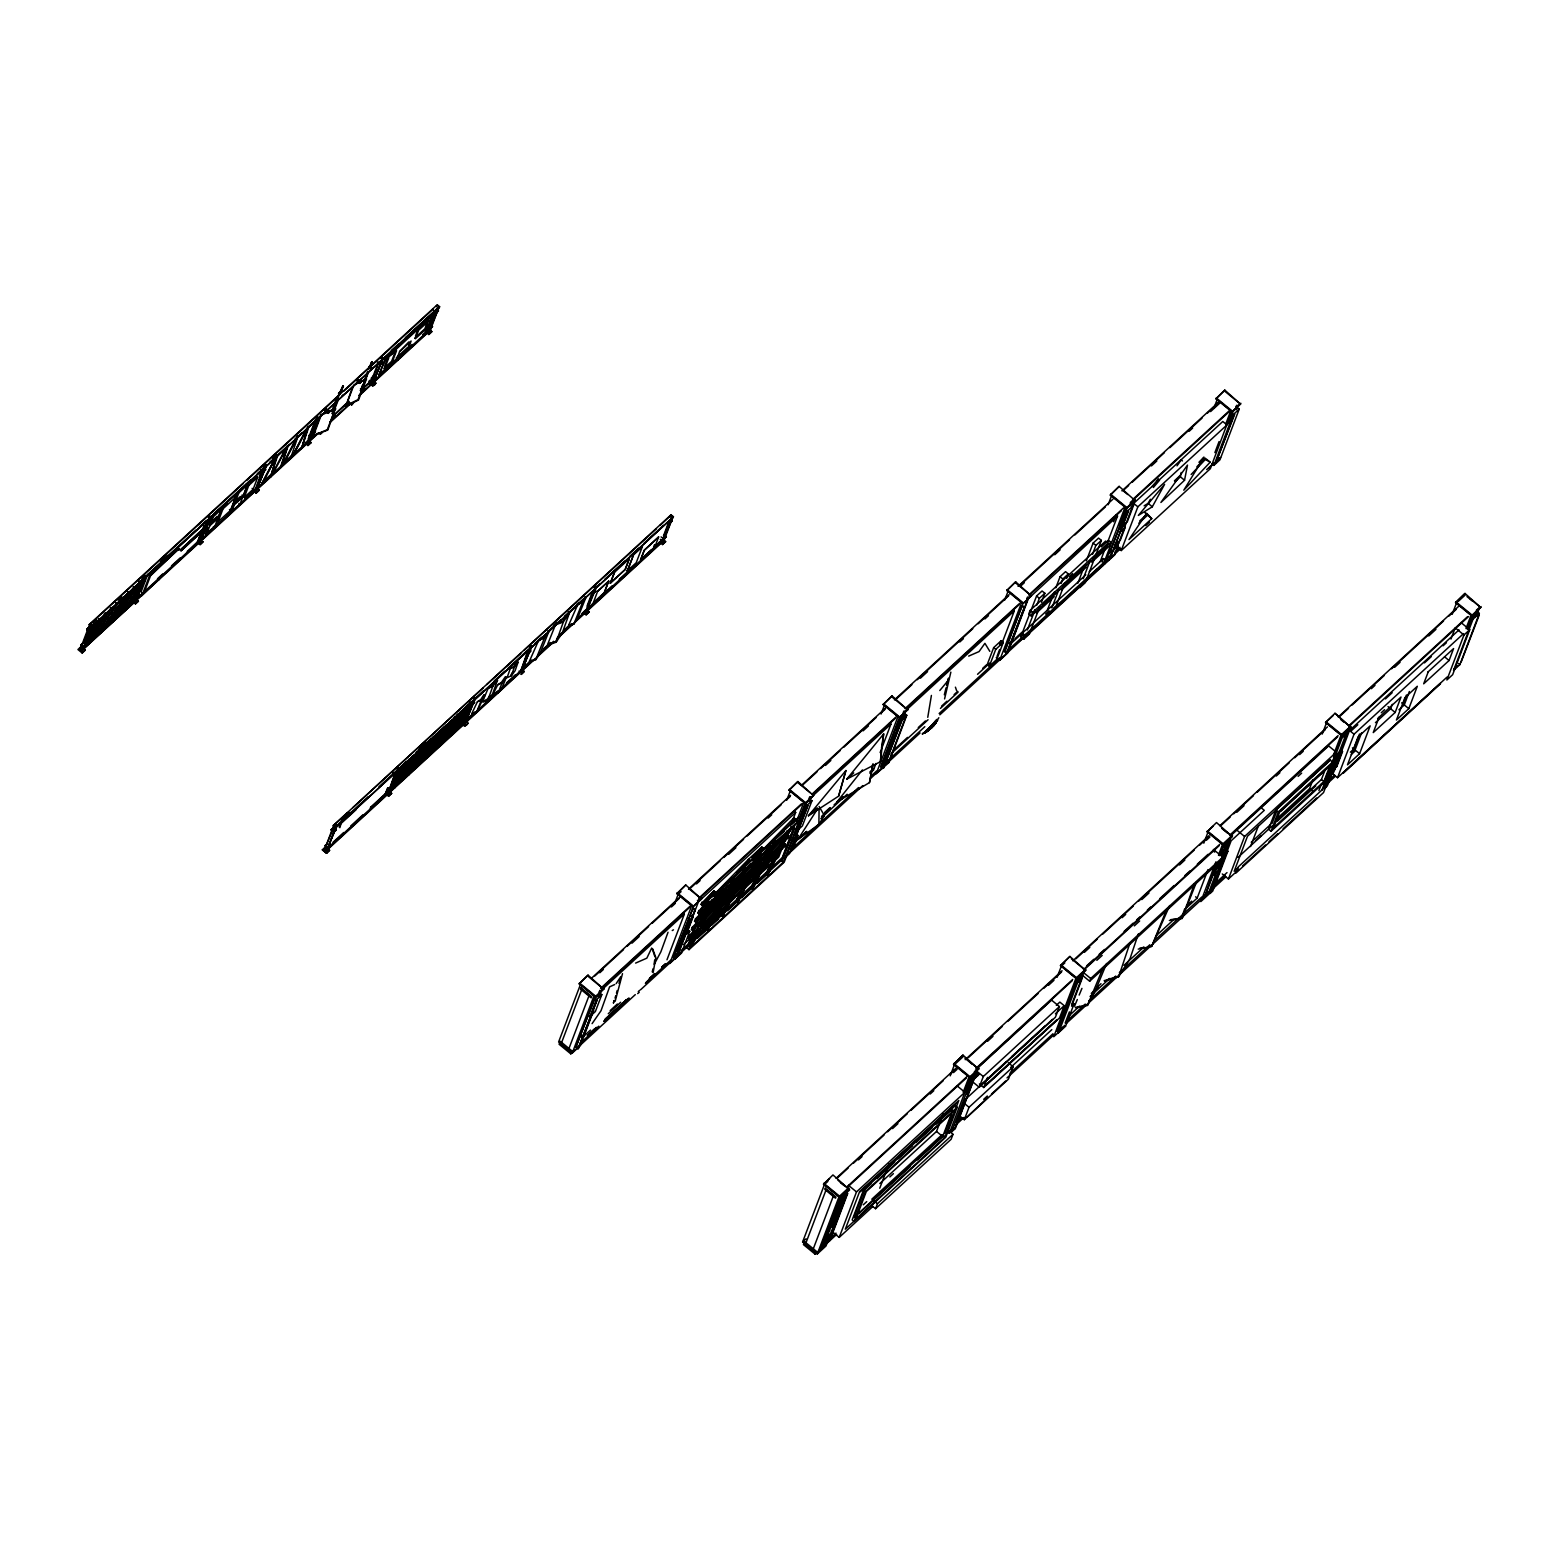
<?xml version="1.0" encoding="UTF-8"?>
<svg xmlns="http://www.w3.org/2000/svg" width="1559" height="1559" viewBox="0 0 1559 1559"><rect width="100%" height="100%" fill="white"/><g stroke="black" fill="none" stroke-linecap="round" stroke-linejoin="round"><path stroke-width="1.5" d="M817.871 808.419L797.994 839.307L818.884 824.555L819.079 808.751M880.406 761.708L883.661 733.899L846.771 779.13L880.406 761.708L881.303 750.327M873.254 764.066L869.474 782.618L837.008 801.852L862.419 769.912M654.215 963.443L654.683 960.032M881.478 748.047L883.661 733.899M950.854 672.124L944.579 698.9M931.405 695.431L927.761 717.335M869.474 782.618L872.728 764.144M622.509 973.654L615.181 1001.268M1175.291 481.575L1180.358 476.82L1181.196 472.474M1184.548 480.25L1187.49 465.089L1160.909 502.466L1184.548 480.25L1180.358 476.82M946.566 685.59L948.593 678.126L946.781 684.537L947.638 681.108L939.785 690.54M944.345 694.768L946.04 687.831M619.02 983.378L620.833 976.597L616.175 983.593M616.487 993.141L617.169 990.569M845.894 770.536L838.606 796.162L808.419 815.805L845.894 770.536L838.606 796.162M652.208 971.861L653.163 968.568M653.124 972.602L655.832 957.557L652.617 948.768M615.045 998.111L615.786 995.636M651.701 948.028L646.829 958.161L635.604 963.092M261.639 483.855L276.917 454.916L270.72 476.859L277.015 455.423M270.467 477.093L277.697 455.52M280.425 467.213L287.655 445.64L281.107 467.31M280.834 467.564L288.084 445.971M290.812 457.683L298.042 436.091M308.058 426.309L301.608 448.485L307.474 428.939M301.608 448.485L308.838 426.893M1104.746 981.235L1118.641 976.791L1129.846 943.37M1138.304 933.997L1130.08 958.512L1118.641 976.791M510.066 669.142L507.084 677.697L511.352 675.788L515.113 670.74L518.075 662.185L517.179 661.445L513.691 666.726L509.423 668.636L514.334 667.233L518.075 662.185M511.352 675.788L514.334 667.233M558.824 635.936L555.511 641.684L547.56 644.608L555.413 624.906L563.345 621.983L569.464 612.862L568.255 611.869M548.203 645.114L556.134 642.191L563.345 621.983M569.464 612.862L562.253 633.071L556.134 642.191M1182.268 915.698L1184.704 908.819M1169.347 920.492L1182.073 918.504L1194.311 884.128M1196.494 882.063L1182.073 918.504M489.565 696.113L487.402 699.134L482.549 701.589L488.045 688.571L492.878 686.135L497.496 680.289L496.6 679.549M483.173 702.096L488.025 699.66L492.878 686.135M488.025 699.66L492.644 693.813L497.496 680.289M668.032 932.263L660.841 951.886L654.137 964.514M80.815 645.251L83.095 642.756L80.815 645.251L84.439 648.115L135.886 600.858L134.425 599.65M86.758 629.602L89.038 627.088L91.825 629.388L89.545 631.882L86.758 629.602L89.038 627.088M81.029 646.595L85.141 650.22L82.14 652.987L77.95 649.538L81.029 646.595L85.141 650.22M89.272 624.477L91.396 627.283L439.657 306.811L437.202 304.804L89.272 624.477L91.396 627.283M90.831 623.522L92.663 625.003L81.906 651.058L80.094 649.577L89.545 624.711L243.204 483.563M83.972 641.587L89.974 625.783M84.654 642.464L90.578 626.874M81.906 651.058L92.663 625.003M85.881 645.036L83.601 647.55L85.648 645.66M86.33 640.515L91.026 640.203L86.486 640.086M90.422 629.7L102.563 629.602M82.14 652.987L85.219 650.025M84.439 648.115L92.897 625.841M93.287 625.802L85.199 647.102L83.738 645.894M135.029 596.162L140.174 582.598M134.834 597.545L142.122 578.408M139.277 581.916L141.83 581.546L135.263 597.428M127.741 592.517L137.738 592.362L127.741 591.738M133.256 586.652L139.784 586.963L135.458 586.496M136.412 596.668L131.813 603.898L130.82 602.982L118.445 614.324M138.459 591.27L126.123 609.179L125.207 608.068L110.455 608.419M104.843 613.505L119.439 613.369L120.355 614.48L140.778 586.652M142.571 580.455L114.509 619.8L113.671 618.67L98.919 619.02M143.584 579.597L135.497 600.878L134.035 599.689L87.207 642.698M133.314 600.683L135.126 602.164L144.558 577.317L195.986 530.06M135.419 603.898L138.42 601.15L135.419 603.898L132.632 601.599M135.126 602.164L145.864 576.109L144.052 574.628M138.848 596.785L137.036 598.032M146.877 576.635L141.031 592.03L142.785 593.453L149.469 575.875L179.09 548.632L177.356 547.209M144.363 591.991L150.521 575.778L179.09 548.632M159.174 579.695L159.836 577.96L141.596 595.869L138.965 593.726M202.826 530.839L181.078 550.814L180.201 550.113L202.728 529.105L203.586 529.807L198.383 542.532L197.506 541.811L201.949 530.118L202.826 530.839L198.383 542.532M181.078 550.814L203.586 529.807M187.236 551.418L198.09 541.285L204.054 525.383M206.1 522.772L199.961 540.564L145.728 590.393M199.961 540.564L207.405 520.979M198.051 541.207L199.864 542.688L210.601 516.633L208.789 515.152M202.553 536.783L209.159 519.361M210.601 516.633L199.864 542.688M200.098 544.617L203.157 541.655L200.098 544.617L197.291 542.318L200.156 544.403M203.605 537.29L201.54 539.18L256.066 489.039L263.841 466.882L255.579 488.63L245.055 498.295M207.893 527.215L205.34 533.938L206.392 534.795L209.783 525.851L217.851 518.426L216.818 517.569L213.583 520.531M209.939 521.817L212.141 516.029L220.209 508.624L221.261 509.481L218.338 517.179L210.251 524.603L209.218 523.746M210.251 524.603L213.193 516.886L221.261 509.481M217.851 518.426L214.46 527.371L213.408 526.513M217.87 518.757L221.963 507.981L227.263 503.109M217.052 520.92L218.085 521.778L222.995 508.838L235.409 497.457L234.357 496.6M218.085 521.778L230.498 510.378L235.409 497.457M233.265 503.908L230.537 511.118L231.57 511.976L239.93 504.298L242.678 497.087L241.626 496.23L233.265 503.908L234.318 504.765L231.57 511.976M236.987 494.106L233.733 502.661L234.785 503.518L243.146 495.84L247.218 485.141L246.166 484.284M234.785 503.518L238.839 492.839L247.218 485.141M248.758 485.492L247.725 484.635L243.185 496.58L244.237 497.438L248.758 485.492L257.703 477.288L256.65 476.43L249.498 482.998M244.237 497.438L253.182 489.214L257.703 477.288M259.301 476.099L261.873 469.317M254.136 489.662L255.949 491.143L266.706 465.089L264.874 463.608M258.638 485.239L265.264 467.836M266.706 465.089L255.949 491.143M256.183 493.073L259.262 490.13L256.183 493.073L253.396 490.793M259.69 485.765L257.644 487.636L307.825 441.47L316.087 419.722L307.162 427.926M308.175 438.897L315.6 419.313M305.915 442.093L307.727 443.594L318.465 417.539L316.652 416.039M307.727 443.594L318.465 417.539M305.233 443.029L307.941 445.523L311.02 442.561L308.234 440.262M311.683 437.572L309.403 440.086L311.683 437.572L308.896 435.292M312.755 435.779L320.784 414.636L335.341 408.536L327.799 430.07L312.755 435.779L327.312 429.68L335.341 408.536M307.941 445.523L311.02 442.561M313.242 436.169L321.271 415.045L335.828 408.945M326.221 408.75L324.486 410.329L328.17 413.349L330.177 411.011L328.17 413.349M320.16 433.48L320.706 433.266M329.085 411.186L328.189 412.297L329.085 411.186L326.649 409.179M331.755 411.44L335.77 400.858L332.242 411.829M339.531 393.998L340.252 393.336M338.186 398.402L332.359 413.759M339.784 394.174L342.999 385.736L341.07 392.478M335.458 407.269L338.673 398.812M333.392 417.344L334.113 416.682M335.38 416.058L333.353 418.397L335.38 416.058L332.067 413.33M355.471 383.67L366.501 378.934L358.492 400.059L345.825 406.236L352.568 386.807M345.825 406.236L353.854 385.112L366.501 378.934M357.907 380.747L358.804 379.636L360.558 381.663M351.788 403.508L352.334 403.294M351.574 404.989L353.581 402.67L351.574 404.989L348.437 402.417M359.798 383.358L361.805 381.039L359.798 383.358L356.66 380.786M373.01 367.885L371.276 369.464L368.665 367.32L370.672 364.981M360.558 390.471L362.974 384.138M364.572 379.909L367.788 371.451M363.773 382.832L367.768 372.27M369.386 368.041L371.783 361.707L370.652 366.618M368.275 371.86L361.045 390.88L363.442 385.19M345.338 405.827L357.985 399.669L368.275 372.679M363.266 389.614L363.988 388.951L361.883 388.464M360.441 388.951L363.072 391.095L365.079 388.776L362.467 386.613M372.036 367.768L370.808 366.17L372.289 362.097M363.072 391.095L365.079 388.776M405.379 337.679L436.929 308.701L428.667 330.45L374.141 380.591L371.354 378.311L373.634 375.797L376.206 378.72M381.39 356.563L383.202 358.044L372.465 384.099L370.652 382.618L378.369 362.273M373.634 375.797L371.354 378.311M372.815 379.168L377.96 365.605M372.465 384.099L383.202 358.044M374.141 380.591L376.44 378.096M380.104 364.923L382.384 362.429L380.104 364.923L377.317 362.643M375.154 378.194L382.598 358.609M371.568 379.636C364.143 381.487 373.809 389.789 375.758 383.085L372.971 380.786M372.698 386.028L375.758 383.085M433.188 315.249L386.067 358.551L378.954 374.881L385.365 357.966L432.486 314.665L426.757 332.145M384.683 366.209L388.074 357.264L395.869 350.112M388.776 357.829L384.527 369.015L392.303 361.863L396.571 350.678L388.074 357.264M383.826 368.45L391.621 361.298L395.012 352.334M409.569 342.688L408.575 347.735L411.108 341.031L399.572 351.632L397.038 358.336L410.641 346.156M397.798 360.363L398.363 358.882M415.474 336.062L417.87 329.728L428.082 320.336L425.568 329.358L415.357 338.751L418.572 330.294L428.783 320.92M414.675 338.167L424.866 328.793L428.082 320.336M432.486 314.665L426.075 331.58L422.586 334.795M426.464 334.035L427.03 332.535L425.042 330.917M435.604 310.475L428.667 330.45M428.55 332.574L439.307 306.519L429.855 331.385L428.55 332.574L426.737 331.073M430.245 329.066L432.525 326.552L430.245 329.066L427.458 326.766M436.423 312.774L438.469 310.904L436.423 312.774L433.636 310.494M428.783 334.503L431.862 331.541L429.056 329.241L431.785 331.736L428.783 334.503L426.075 332.009M322.343 849.811L326.533 853.241L322.343 849.811L325.422 846.849L329.612 850.298L325.344 847.063M330.352 845.251L327.936 847.882L325.129 845.582L328.247 847.511L336.023 825.374M331.093 829.934L333.509 827.283L336.062 830.206L333.879 832.214L331.093 829.934L333.509 827.283M333.295 825.607L671.013 514.801L673.449 516.808L335.731 827.615L333.295 825.607L347.579 812.492M324.428 849.908L335.321 823.717L337.134 825.198L326.24 851.389L324.428 849.908L333.879 825.042M327.332 843.575L325.129 845.582M326.24 851.389L337.134 825.198M327.936 847.882L388.347 792.303L395.791 772.718M333.879 832.214L336.296 829.583M335.731 827.615L673.449 516.808M339.18 827.127L341.402 822.353L339.862 827.693M356.407 809.413L341.674 822.957M370.652 807.25L371.159 808.361L386.457 794.291L388.737 788.308L387.412 788.308L385.346 793.765L370.652 807.25L371.159 808.361M370.185 808.147L385.775 793.726L388.035 787.724M388.737 788.308L385.346 793.765M395.304 772.329L388.347 792.303M399.883 781.994L407.776 760.422L397.681 769.561L388.249 794.427L399.123 768.236L397.311 766.755M390.159 790.296L392.322 788.932L399.845 767.71M393.082 772.952L395.889 775.252L398.305 772.621M398.519 768.801L390.257 790.549L404.444 777.512M385.775 793.726L388.542 796.279L391.621 793.317L388.834 791.037M393.121 787.47L401.423 766.248L393.492 787.139M393.531 787.821L401.423 766.248M388.542 796.279L391.621 793.317M395.129 786.36L403.002 764.787L395.129 786.36L402.222 766.892M395.012 787.12L394.622 788.113L392.673 786.516M396.278 784.567L404.599 763.345L397.077 784.567M396.707 784.918L404.229 763.676M397.876 783.105L406.178 761.883L398.675 783.105M398.286 783.456L405.808 762.234M409.354 758.96L401.462 780.533L408.984 759.311M401.462 780.533L409.393 759.662M402.631 778.74L410.933 757.499L403.43 778.74M403.06 779.071L410.991 758.2M404.21 777.278L412.531 756.057L404.599 776.928M404.638 777.629L412.161 756.388M405.808 775.817L414.109 754.595M407.386 774.355L415.707 753.133M408.984 772.913L416.487 753.777M409.764 772.913L417.286 751.672L409.354 772.562M410.991 771.802L418.864 750.23L410.991 771.802L418.085 752.315M412.57 770.341L420.462 748.768L412.57 770.341L419.663 750.853M424.048 746.196L414.148 768.879L421.242 749.392M414.148 768.879L422.47 747.657M425.626 744.734L415.746 767.418L422.84 747.93M415.746 767.418L423.249 746.196M427.224 743.273L417.325 765.956L424.418 746.488M417.325 765.956L424.847 744.734M428.803 741.831L418.903 764.514L426.796 742.941M418.903 764.514L426.425 743.273M429.972 740.018L422.45 761.24L429.972 740.018L420.501 763.053L428.394 741.48M420.501 763.053L428.004 741.831M422.08 761.591L429.602 740.369M423.619 759.447L431.551 738.557L424.048 759.798M423.678 760.129L431.551 738.557M425.217 757.986L433.149 737.115L425.256 758.668M426.835 757.226L434.727 735.653L426.835 757.226L433.558 738.089M428.433 755.764L436.325 734.192L428.433 755.764L435.156 736.627M429.602 753.971L437.904 732.73M431.18 752.51L439.482 731.268M432.778 751.048L441.08 729.826M434.357 749.587L442.659 728.365M435.935 748.125L444.257 726.903M437.533 746.683L445.835 725.442M439.112 745.221L447.414 724M440.69 743.76L449.011 722.538L441.489 743.76M441.119 744.111L449.011 722.538M442.288 742.298L450.59 721.076L443.087 742.298M442.698 742.649L450.59 721.076M443.867 740.837L452.188 719.615L444.666 740.837M444.296 741.188L452.188 719.615M445.465 739.395L453.766 718.153L446.244 739.395M445.874 739.726L453.766 718.153M447.842 735.848L454.975 717.043L473.04 700.322M447.472 738.284L455.345 716.711L447.043 737.933M448.622 736.472L456.943 715.25L449.421 736.472M449.05 736.822L456.943 715.25M450.22 735.01L458.521 713.788L451.019 735.01M450.629 735.361L458.521 713.788M451.798 733.568L460.119 712.327L452.597 733.568M452.227 733.899L460.119 712.327M453.396 732.106L461.698 710.865L454.176 732.106M453.805 732.438L461.698 710.865M454.975 730.645L463.276 709.423L455.774 730.645M455.403 730.996L463.276 709.423M456.553 729.183L464.874 707.961L457.352 729.183M456.982 729.534L464.874 707.961M466.882 706.851L458.56 728.072L466.453 706.5M458.56 728.072L466.083 706.851M468.46 705.389L460.158 726.611L468.051 705.038M460.158 726.611L467.661 705.389M469.629 703.596L461.737 725.169L470.038 703.927M461.737 725.169L469.259 703.927M471.734 702.115L463.315 723.707L471.208 702.135M463.315 723.707L470.837 702.466M407.99 774.258L464.777 722.09L472.221 702.505M483.699 690.54L474.111 699.348L464.679 724.214L475.553 698.023L473.741 696.522M474.949 698.588L466.355 720.687L468.791 718.056M462.185 723.766C463.9 729.242 471.753 722.07 465.245 720.823M527.137 652.617L521.018 670.409L501.725 688.123M521.018 670.409L528.443 650.844M519.089 671.052L520.901 672.533L531.794 646.342L529.982 644.861M523.746 666.492L530.684 646.517M531.794 646.342L520.901 672.533M525.013 666.395L522.596 669.025L531.658 660.626M524.272 671.442L521.213 674.404L524.272 671.442L521.486 669.162M587.061 606.042L592.849 590.822M594.154 589.049L585.892 610.797L577.161 618.845M583.982 611.44L585.794 612.921L595.246 588.055L599.611 584.04M587.724 608.789L589.906 606.782M594.408 602.125L587.314 608.653L595.577 586.905M586.165 614.577L583.378 612.297L586.087 614.772L589.166 611.83L586.379 609.53M585.794 612.921L596.688 586.73L594.856 585.249M586.087 614.772L589.166 611.83M597.838 591.212L608.673 581.156L597.662 591.173L593.375 602.651L604.327 592.595L608.673 581.156L604.327 592.595M610.29 583.144L614.363 572.445L629.349 558.668L625.334 569.405L610.29 583.144L625.295 569.366M610.348 583.183L614.519 572.484M629.173 559.018L625.178 569.366M642.425 546.488L636.228 562.702L627.342 570.867L633.597 554.692L642.425 546.488L633.539 554.751L627.575 570.555M658.639 536.939L654.994 546.683L640.535 559.895L644.335 550.191L658.639 536.939L644.257 550.249L640.749 559.584M655.852 545.728L654.994 547.969L653.669 546.878L654.527 544.637L655.852 545.728L661.62 540.427L660.295 539.336M671.013 514.801L673.157 517.607M661.62 540.427L660.763 542.668L659.438 541.577M663.491 535.828L669.279 520.609M587.801 609.043L662.322 540.583L669.766 520.998M662.224 542.707L673.098 516.516L663.666 541.382L662.224 542.707L660.412 541.226M663.9 539.2L666.336 536.569L663.9 539.2L661.113 536.9M659.808 542.084L662.517 544.559L665.596 541.616L662.789 539.317M662.517 544.559L665.596 541.616M579.168 983.846L588.035 975.135L603.762 989.186L595.226 997.019L579.168 983.846L588.035 975.135M561.649 1042.445L581.858 989.244L589.185 995.246L568.977 1048.447M570.808 1053.865L571.939 1050.883L560.246 1041.295L559.116 1044.277L570.808 1053.865L576.187 1048.934M572.25 1053.085L594.057 995.655L580.455 984.508L558.629 1041.938L572.25 1053.085L580.318 1045.68L593.804 1010.193M578.038 1048.798L597.019 1000.118L578.038 1048.798L575.934 1047.063L594.174 999.085L600.234 993.336L601.813 994.623L595.382 1011.518L589.906 1016.565L588.328 1015.279M575.934 1047.063L594.914 998.403M595.226 997.019L604.093 988.309M589.906 1016.565L596.337 999.65L601.813 994.623M599.884 990.316L599.124 992.303L684.362 914.042L682.959 912.892M584.177 1034.435L592.459 1012.668M599.065 995.227L600.722 990.881M598.637 997.565L601.384 990.238M596.746 1027.478L587.451 1035.605L594.642 1028.804M676.879 893.677L685.746 884.966L701.472 898.997L692.937 906.831L676.879 893.677L685.746 884.966M674.774 903.246L678.165 894.32L681.069 891.651M665.303 964.066L661.776 967.321M666.979 959.779L684.362 914.042M688.162 930.002L689.741 931.288L681.419 953.173L674.93 959.136L673.371 957.85L693.112 907.767L695.217 909.501L677.775 955.355M692.937 906.831L701.803 898.12M676.528 951.458L693.112 907.767M674.93 959.136L689.857 919.849L693.034 916.945L691.455 915.64M695.217 909.501L677.035 956.057L674.93 954.342L675.69 953.64M687.168 931.444L699.095 900.05M693.034 916.945L686.428 934.348L689.741 931.288M695.372 931.561L689.37 939.181L688.143 938.167L689.039 935.79L694.145 930.567M697.36 922.11L692.254 927.332L691.358 929.729L692.566 930.723L693.482 928.346L786.866 832.467M724.643 892.644L695.782 922.265L694.554 921.272L695.47 918.875L700.556 913.652M702.368 910.359L698.997 913.808L697.769 912.814L703.655 905.331M700.985 904.356L714.061 890.93L715.289 891.923L702.213 905.37L700.985 904.356L714.061 890.93M695.782 922.265L696.698 919.888L695.47 918.875M698.997 913.808L699.894 911.43L698.685 910.437M702.213 905.37L715.289 891.923M686.934 947.93L703.362 904.668L798.539 817.228L800.624 818.943L784.196 862.205L689.02 949.645L686.934 947.93L690.462 944.696M688.844 945.358L703.479 906.851M689.02 949.645L705.447 906.383L800.624 818.943M789.01 790.257L797.877 781.527L813.603 795.577L805.068 803.411L789.01 790.257L797.877 781.527M786.866 799.923L790.296 790.9L803.898 802.047L797.058 820.112M782.072 848.193L778.662 857.158L745.183 887.909M783.768 843.731L788.873 830.304M792.264 821.359L795.675 812.395L794.272 811.265M787.841 838.06L788.757 835.682L787.529 834.689L786.632 837.066L787.841 838.06L716.536 911.274M784.645 846.518L785.541 844.14L784.313 843.127L783.417 845.524L784.645 846.518L744.091 888.143M770.672 850.532L791.056 829.622L791.972 827.225L790.744 826.231M753.192 859.613L793.96 817.773L795.168 818.767L794.272 821.164L790.881 824.653M794.895 824.341L781.137 860.568L783.222 862.283L690.929 947.073L706.422 906.305L798.715 821.515L783.222 862.283M781.624 860.724L794.486 826.874M782.092 860.49L794.213 828.608M796.805 821.788L798.539 817.228M799.299 818.865L804.853 804.21L810.193 799.319L811.947 800.741L802.398 825.861L797.058 830.752L795.324 829.33M805.068 803.411L813.934 794.7M800.001 817.715L805.73 803.898L807.815 805.613L791.192 849.382M800.741 817.033L805.73 803.898M808.965 798.695L809.725 796.707M797.058 830.752L806.607 805.652L811.947 800.741M807.815 805.613L790.452 850.064L858.541 787.568M809.511 801.17L811.226 796.63M796.337 834.046L798.091 835.488L792.888 849.168L787.276 854.332M883.135 704.59L892.001 695.879L907.728 709.91L899.192 717.744L883.135 704.59L892.001 695.879M881.049 714.061L884.421 705.233L898.023 716.399L876.216 773.829L888.864 762.526L906.792 715.289L905.058 713.866L898.569 719.81L880.621 767.047L882.375 768.49L900.322 721.252L906.792 715.289M869.961 773.303L873.469 770.068L875.963 763.501M880.133 752.549L890.949 724.078L889.546 722.928M899.192 717.744L908.059 709.033M902.427 719.517L899.582 718.485L881.576 765.781L883.329 767.203L900.79 721.213L905.837 716.575L904.103 715.133L899.056 719.771L900.79 721.213M882.102 765.781L893.697 735.244M896.191 728.696L900.342 717.803M903.09 713.048L903.85 711.04M881.361 766.463L883.446 768.178L901.687 720.2L899.582 718.485M902.817 717.608L905.35 710.962M904.103 715.133L883.446 768.178M905.837 716.575L888.377 762.565L886.623 761.143M1006.802 590.549L1015.669 581.838L1031.395 595.889L1022.86 603.723L1006.802 590.549L1015.669 581.838M1004.698 600.137L1008.088 591.212L1021.691 602.359L999.65 660.412L996.24 657.625M993.668 647.628L987.237 664.524L989.322 666.258L996.825 659.36L1003.255 642.444L1001.151 640.73L993.668 647.628L995.753 649.343L989.322 666.258M999.553 644.958L1001.151 640.73M997 656.417L999.592 649.596M1001.326 645.036L1014.285 610.914L1012.707 609.627M1024.633 606.821L1006.471 653.377L1004.366 651.662L1021.788 605.788L1024.633 606.821L1007.211 652.695L1005.126 650.98L1022.548 605.106M1022.86 603.723L1117.53 516.068L1116.127 514.918L1113.535 521.739M1027.517 597.019L1026.757 599.007L1029.018 596.941L1007.718 653.007L999.65 660.412M1009.452 642.542L1010.836 643.692L1028.122 598.208M1030.07 610.485L1028.745 613.973L1031.201 615.961L1106.754 546.546L1108.079 543.078L1105.623 541.07L1030.07 610.485L1032.526 612.492L1031.201 615.961M1018.923 641.158L1027.829 632.973M1041.412 602.32L1044.861 593.258L1042.055 590.978L1036.579 596.006L1020.833 636.774L1023.893 639.073L1029.369 634.045L1039.697 606.86M1089.351 571.568L1103.48 558.57L1105.935 560.577L1024.614 635.293L1023.289 638.781L1114.763 554.848L1118.056 546.157L1116.147 544.578M1023.893 639.073L1025.608 634.552M1027.323 630.011L1035.079 609.627M1036.793 605.087L1039.366 598.305L1044.861 593.258M823.503 1184.177L832.954 1174.94L848.681 1188.971L839.56 1197.351L823.503 1184.177L829.583 1178.604M817.286 1254.001L839.093 1196.571L847.745 1188.621L825.939 1246.05L817.286 1254.001L802.612 1241.977L824.438 1184.548L827.887 1181.371M805.984 1242.776L826.192 1189.575L833.519 1195.578L813.311 1248.778M1047.414 610.017L1054.157 592.245M1055.833 587.801L1060.062 576.713L1065.538 571.666L1068.324 573.965L1066.648 578.408M1051.877 607.874L1058.639 590.101M1061.172 583.436L1062.848 578.993L1068.324 573.965M1056.515 605.048L1064.953 582.852M815.143 1254.196L816.273 1251.214L804.58 1241.627L803.45 1244.608L815.143 1254.196L836.657 1234.436M839.56 1197.351L849.012 1188.114M820.56 1248.116L839.171 1199.144L844.705 1194.058L845.524 1194.72L839.97 1199.806L821.379 1248.778L820.56 1248.116L824.73 1244.296M847.628 1193.687L840.418 1200.313L822.567 1247.317L821.671 1246.557L839.522 1199.573L846.732 1192.947L847.628 1193.687L829.778 1240.691L828.881 1239.931L846.732 1192.947M822.587 1245.329L839.989 1199.534L840.886 1200.274L823.503 1246.07L822.587 1245.329L828.414 1239.97L829.33 1240.73L823.503 1246.07M826.952 1240.808L829.485 1234.124M832.019 1227.44L842.172 1200.742M1110.281 495.08L1119.148 486.369L1134.874 500.4L1126.339 508.234L1110.281 495.08L1119.148 486.369M1077.893 583.163L1083.797 567.593M1086.331 560.909L1093.093 543.117L1098.569 538.089L1101.375 540.369L1085.317 582.637L1079.841 587.665M1108.137 504.746L1111.567 495.723L1125.169 506.889L1102.895 565.566M829.33 1240.73L846.712 1194.935L845.816 1194.175M1083.213 578.779L1089.975 560.987M1092.508 554.302L1095.88 545.397L1101.375 540.369M831.181 1230.831L839.21 1237.398L856.495 1191.914L964.924 1092.274L956.895 1085.707M860.256 1191.836L957.304 1102.447M1100.245 561.552L1105.428 547.911M1108.02 541.09L1117.53 516.068M863.511 1190.043L852.169 1219.879L854.098 1221.457L945.806 1137.193L957.129 1107.358L955.219 1105.779L863.511 1190.043L865.42 1191.622L854.098 1221.457M1102.174 562.058L1103.48 558.57M1101.336 546.878L1108.468 540.31L1110.924 542.318L1109.599 545.806L1091.748 562.195M1104.61 564.066L1105.935 560.577M1106.773 558.843L1110.086 550.152L1111.996 551.711L1108.702 560.422L1106.773 558.843L1109.813 556.056M1119.343 525.773L1125.579 509.364L1131.639 503.81L1133.549 505.389L1127.313 521.797L1121.252 527.351L1119.343 525.773L1122.363 523.006M1109.131 553.62L1126.514 509.169L1109.891 552.938M1126.339 508.234L1135.205 499.523M1121.252 527.351L1127.488 510.943L1133.549 505.389M1115.27 546.8L1116.985 542.279M1130.762 505.993L1132.497 501.452L1130.236 503.538M1121.233 550.561L1137.856 506.811L1226.972 424.925L1222.782 421.495L1133.666 503.382L1117.043 547.131L1121.233 550.561L1210.349 468.694L1231.22 413.116L1237.281 407.542L1239.21 409.121L1219.937 459.827L1213.876 465.4L1211.967 463.822M1119.771 529.105L1123.221 525.929L1125.15 527.507L1120.239 540.427L1115.036 545.202L1113.126 543.623M879.744 1188.231L888.981 1163.91M871.832 1205.653L875.554 1208.712L877.444 1203.743L952.997 1134.309L949.275 1131.269M953.523 1064.329L962.955 1055.092L978.682 1069.123L969.581 1077.503L953.523 1064.329L962.955 1055.092M950.211 1075.846L954.439 1064.7L963.092 1056.749M879.822 1183.534L936.511 1131.464L943.234 1113.789M1215.942 398.812L1224.809 390.101L1240.535 404.132L1232 411.985L1215.942 398.812L1224.809 390.101M1213.857 408.302L1217.209 399.455L1230.831 410.621L1225.803 423.873M871.5 1183.417L864.368 1189.965L853.903 1217.56L943 1135.693L952.685 1110.222M944.696 1133.49L951.984 1114.315M955.414 1109.657L866.297 1191.544L855.813 1219.138L944.929 1137.271L958.804 1100.498L859.594 1191.641L845.329 1229.194L873.683 1203.139M963.17 1092.333L969.113 1076.704L954.439 1064.7M969.581 1077.503L979.013 1068.246M964.047 1092.82L969.191 1079.296L974.726 1074.209L975.525 1074.853L969.99 1079.939L965.703 1091.222M968.743 1081.303L969.756 1083.447L978.779 1074.502L977.396 1073.352L968.743 1081.303L969.756 1083.447M949.373 1133.237L969.834 1079.14L973.673 1075.632L974.999 1076.704L955.316 1128.541L951.477 1132.068L950.152 1130.977L953.991 1127.469L955.316 1128.541M951.477 1132.068L971.179 1080.231L974.999 1076.704M956.739 1121.545L965.294 1098.998M967.009 1094.496L974.726 1074.209M952.997 1134.309L951.107 1139.298L875.554 1208.712M955.706 1126.806L977.766 1068.772L974.297 1071.949M977.396 1073.352L978.409 1075.496M1214.89 452.597L1219.08 441.548M1232 411.985L1240.867 403.274M1227.751 424.067L1232.643 412.472L1228.511 423.366M959.467 1115.737L964.319 1119.713L969.035 1107.28L1013.155 1066.746L1008.322 1062.77M1213.876 465.4L1233.15 414.675L1239.21 409.121M1236.638 405.282L1235.897 407.269L1238.158 405.184L1236.462 409.627M967.028 1117.043L987.938 1097.283M1216.078 461.347L1220.58 457.508L1216.254 461.483M971.393 1080.777L979.247 1087.227L983.3 1076.528L1059.438 1006.588L1051.584 1000.137L977.22 1068.461M981.624 1084.304L1006.471 1061.484M979.383 1083.973L983.748 1087.539L987.607 1077.386M1013.155 1066.746L1008.439 1079.179L964.319 1119.713M1060.451 965.664L1069.903 956.427L1085.629 970.458L1076.509 978.838L1060.451 965.664L1069.903 956.427M1057.099 977.318L1061.387 966.034L1064.855 962.858M1052.5 1019.313L966.112 1098.744M1059.438 1006.588L1055.385 1017.267L979.247 1087.227M1056.788 1019.703L986.067 1084.811L1057.099 1019.956M1056.32 1005.341L1059.847 1002.086L1064.212 1005.672L1059.594 1017.852L983.748 1087.539M1071.676 1004.581L1084.694 970.107L1076.041 978.058L1053.748 1036.735L1062.4 1028.784M1076.509 978.838L1085.96 969.601M1076.1 983.476L1057.859 1031.512L1057.041 1030.85L1076.119 980.63L1081.654 975.544L1082.472 976.207L1076.938 981.293M1058.6 1032.682L1077.873 981.956L1082.375 977.824L1081.147 976.83L1076.645 980.962L1057.392 1031.668L1058.6 1032.682L1065.518 1026.309L1074.034 1003.938L1072.806 1002.944M1079.237 982.209L1081.732 975.642M1065.148 1023.074L1069.396 1011.888M1082.375 977.824L1071.598 1006.159L1074.034 1003.938M1081.81 974.784L1089.663 981.235L1090.715 978.506L1222.802 857.138L1213.37 849.421M1207.056 831.785L1216.507 822.548L1232.234 836.579L1223.113 844.959L1207.056 831.785L1213.136 826.212M1203.801 843.185L1207.991 832.136L1222.646 844.16L1218.456 855.209M1186.457 907.923L1197.176 898.081L1207.991 869.61M1215.942 861.835L1200.839 901.589L1209.492 893.638M1216.761 865.206L1204.932 896.386L1215.962 864.543M1219.352 855.638L1222.724 846.732L1228.278 841.646L1229.077 842.308L1223.542 847.394L1222.724 846.732M1223.113 844.959L1232.565 835.702M1216.955 863.277L1212.941 873.897L1214.325 875.047L1217.131 872.475L1227.615 844.881L1226.212 843.731M1220.19 854.78L1223.406 846.303L1224.809 847.433L1221.593 855.93M1220.989 854.079L1222.685 849.616M1214.325 875.047L1219.157 862.302M1216.351 872.377L1208.79 892.274L1210.174 893.404L1212.746 891.046L1227.868 851.272L1226.465 850.123M1218.027 867.954L1223.893 852.481L1225.296 853.63L1210.174 893.404M1224.887 850.551L1228.278 841.646M1211.304 889.059L1216.39 875.71M1225.686 851.214L1231.298 836.209L1222.646 844.16M1215.65 881.556L1231.123 840.808L1264.291 810.349L1261.153 807.757M1222.295 873.956L1228.434 878.984L1244.589 836.481L1336.297 752.217L1328.619 745.923L1231.474 835.02M1250.532 846.556L1258.269 826.192M1271.014 831.259L1278.38 811.869L1332.594 762.059L1330.139 760.051L1275.925 809.862L1268.558 829.252L1271.014 831.259L1325.228 781.449M1272.105 823.386L1276.431 812.025M1280.485 811.518L1328.794 766.833M1325.54 722.519L1334.991 713.281L1350.718 727.312L1341.597 735.692L1325.54 722.519L1333.14 715.542M1322.227 734.055L1326.475 722.889L1341.13 734.913L1333.491 755.004M1334.991 713.281L1350.718 727.312M1275.983 819.527L1309.56 788.679L1312.873 779.909M1274.833 822.372L1321.428 779.558L1324.877 770.458M1318.895 790.588L1321.389 784.021M1323.864 781.566L1329.905 765.644L1279.725 811.752L1273.684 827.654L1323.864 781.566L1321.428 779.558M1341.597 735.692L1351.029 726.455M1324.078 782.579L1327.508 773.556M1333.51 757.771L1341.208 737.485L1346.742 732.399L1347.541 733.061L1342.007 738.148L1335.167 756.173M1334.485 756.563L1328.814 771.471L1330.197 772.621L1335.868 757.693L1342.513 751.613L1341.11 750.464L1334.485 756.563L1335.868 757.693M1321.837 790.257L1336.297 752.217M1324.02 785.483L1329.164 771.958M1326.845 786.554L1325.462 785.405L1330.178 772.972L1331.581 774.121L1325.462 787.821L1324.078 786.671L1328.794 774.238L1336.842 766.521L1342.513 751.613M1336.355 757.655L1331.172 771.335L1336.355 766.56L1341.558 752.9L1336.355 757.655L1334.952 756.524M1325.91 786.36L1323.533 792.576L1235.878 873.137L1238.236 866.921L1325.91 786.36L1322.188 783.32M1325.462 787.821L1346.742 732.399M1329.769 770.185L1334.952 765.411L1340.155 751.75L1336.687 754.926M1332.127 768.431L1335.439 765.372L1341.11 750.464M1459.029 629.875L1349.509 730.489L1332.984 774.005L1337.525 777.707L1447.025 677.093M1337.525 777.707L1354.05 734.211L1463.55 633.597M1343.137 772.796L1440.165 683.446M1350.367 752.179L1353.836 749.002L1359.526 733.997M1351.595 753.172L1355.044 749.996L1361.553 732.866M1359.584 753.718L1370.166 725.87L1358.045 736.998L1347.483 764.845L1359.584 753.718L1355.044 749.996M1379.091 717.179L1373.245 732.594L1395.169 712.444L1401.015 697.029L1377.61 718.582M1375.447 722.674L1390.628 708.741L1392.304 704.337M1406.452 694.983L1403.042 703.927L1401.658 702.797M1398.949 709.813L1404.269 704.941L1409.375 691.514M1408.81 708.663L1417.306 686.272L1404.912 697.672L1396.416 720.044L1408.81 708.663L1404.269 704.941M1428.219 671.89L1423.679 683.816L1449.071 660.509L1453.592 648.563L1427.615 672.319M1455.541 602.67L1464.992 593.433L1480.719 607.464L1471.599 615.844L1455.541 602.67L1464.992 593.433M1452.189 614.324L1456.476 603.041L1471.131 615.045L1465.986 628.589M1450.961 639.093L1455.229 627.848L1463.959 635L1446.869 679.997L1452.637 674.696L1469.728 629.7L1460.997 622.548M1471.599 615.844L1481.05 606.587M1467.077 628.55L1471.228 617.637L1476.763 612.551L1477.562 613.194L1472.027 618.28L1467.876 629.212M1467.37 629.232L1471.599 618.085L1477.951 612.258L1479.335 613.408L1459.887 664.621L1453.534 670.448L1473.002 619.235L1479.335 613.408M1475.106 616.916L1476.763 612.551M1476.354 616.136L1479.783 607.114L1476.334 610.29M1461.212 661.893L1479.316 614.85M471.812 713.554L477.405 701.745L481.439 700.03L484.849 695.314L483.953 694.573L480.815 699.523L477.405 701.745M472.435 714.08L476.469 712.366L481.439 700.03M476.469 712.366L484.849 695.314M535.127 659.184L529.397 661.289L538.673 640.262L544.422 638.157L548.846 631.551L547.794 630.693M530.021 661.815L535.77 659.691L544.422 638.157M548.846 631.551L540.193 653.104L535.77 659.691M571.666 624.146L568.626 625.256L577.902 604.229L582.481 602.573L585.989 597.311L585.015 596.532M569.249 625.783L573.829 624.126L582.481 602.573M585.989 597.311L577.317 618.865L573.829 624.126M1138.206 949.119L1151.633 946.488L1166.853 909.033M1169.679 905.565L1151.633 946.488M497.457 692.313L492.956 694.457L497.711 684.869L502.193 682.745L506.305 677.386L505.408 676.645L501.569 682.218L497.711 684.869M493.599 694.963L498.081 692.839L502.193 682.745M498.081 692.839L502.173 687.461L506.305 677.386M368.587 369.502L371.783 361.707M360.558 390.627L362.955 384.781M1074.521 1006.237L1077.308 999.533M1079.159 995.071L1081.946 988.387M1075.905 1007.952L1087.48 1005.419L1102.31 969.717M1106.598 963.52L1095.47 990.296L1087.48 1005.419M336.802 398.695L342.999 385.736M336.257 401.267L343.487 386.125M692.566 944.169L715.951 896.483L714.373 895.178L716.887 895.704L692.566 944.169L690.988 942.883L712.249 899.524M700.439 924.779L712.132 900.927M707.572 930.392L731.873 881.926L707.572 930.392L705.993 929.106L727.235 885.746M705.993 929.106L726.065 889.312M722.558 916.614L746.878 868.149L722.558 916.614L720.999 915.328L745.299 866.862M720.999 915.328L741.051 875.534M758.609 857.762L762 854.293L737.563 902.836L735.984 901.55L756.173 860.354M754.985 863.92L735.984 901.55M737.563 902.836L760.928 855.131M776.869 840.593L752.549 889.059L750.99 887.773L775.291 839.307L773.167 843.653M750.99 887.773L771.042 847.979M752.549 889.059L774.862 843.536M767.554 875.281L791.855 826.816L767.554 875.281L765.976 873.995L787.237 830.635M765.976 873.995L786.048 834.201M938.849 717.725L931.912 727.702L926.221 731.97L934.659 724.526L926.436 731.853L933.646 725.792L936.179 722.46L926.436 731.853M261.873 483.68L275.846 456.982M262.048 484.206L277.112 455.442M272.007 474.326L286.232 447.433M272.435 474.657L287.713 445.738M282.393 464.777L297.672 435.838L283.056 464.933M282.822 465.128L298.1 436.189M292.78 455.247L306.753 428.55M293.014 455.053L305.915 430.42M293.189 455.579L308.253 426.835M1156.076 483.271L1158.318 479.178L1159.545 480.191L1153.368 487.499M1144.131 505.818L1148.126 503.362L1150.367 499.27M1152.315 506.792L1164.592 484.342L1138.343 515.425L1152.315 506.792L1148.126 503.362M545.786 634.162L543.779 637.631L538.673 640.262M566.034 615.708L562.721 621.456L556.758 623.658M818.884 824.555L824.341 815.435L819.099 806.49M934.543 722.869L935.79 720.784M922.655 733.782L930.197 728.443L933.763 723.454L930.197 728.443L924.058 733.237L930.879 727.702M936.686 719.459L926.124 731.873L931.366 727.995L935.361 722.791L931.366 727.995L924.331 733.061L933.919 724.682L926.221 731.97M510.728 675.261L513.047 671.754M1177.026 465.829L1181.215 459.924L1182.443 460.938M495.509 681.069L488.045 688.571M99.406 618.981L90.441 631.98M105.096 613.7L88.376 637.378M110.942 608.38L86.33 642.776M117.139 603.43L85.57 645.718M122.148 598.013L91.435 640.983M128.676 592.829L97.204 635.682L128.247 592.478M134.113 587.762L102.972 630.382L102.134 629.271M139.784 581.897L108.818 625.081L107.902 623.97L95.235 623.6M140.524 585.853L120.589 614.265M131.404 603.119C86.037 602.203 159.681 604.327 118.309 602.398M96.21 634.786L90.383 635.176M96.619 635.137L90.597 634.727M931.756 726.708L933.198 724.838M930.197 728.443L932.399 725.637L925.812 732.106M933.841 723.473L927.586 729.612M1152.14 486.505L1158.318 479.178M592.089 1023.639L601.014 1010.739L609.588 986.866L614.694 984.547M933.763 723.766L925.52 731.113M1198.949 462.302L1203.899 457.06M1196.864 466.804L1205.126 458.054M1191.134 474.501L1205.984 458.775L1210.174 462.205L1183.788 490.189L1203.431 458.21L1210.174 462.205M929.222 729.612L931.327 727.41M711.937 896.815L748.378 859.399L761.864 847.005L763.092 848.018L732.73 879.179M697.769 912.814L704.512 905.896M721.388 888.572L726.455 883.368M736.569 872.982L748.378 860.86M751.75 857.411L761.864 847.005M704.863 906.325L709.832 901.219M714.821 896.133L763.092 848.018M705.74 906.89L716.887 895.704M703.966 910.164L724.331 889.254M731.132 882.277L734.523 878.789M694.554 921.272L704.746 910.807M708.156 907.319L711.547 903.83M745.494 868.967L750.6 863.744M753.991 860.256L760.792 853.28M765.878 848.057L784.567 828.881M701.784 914.646L725.559 890.247M728.949 886.759L740.837 874.56M744.228 871.072L756.115 858.873M769.698 844.92L795.168 818.767M728.053 889.156L755.219 861.25M765.411 850.805L770.497 845.563M700.751 918.621L722.83 895.957M726.221 892.469L770.36 847.141M704.941 915.776L725.305 894.866M728.716 891.378L740.603 879.159M777.941 840.808L783.047 835.585M699.367 923.746L702.758 920.258M706.149 916.77L719.751 902.836M723.142 899.348L752.003 869.708M755.394 866.219L767.281 854.02M704.337 920.102L750.171 873.04M753.562 869.552L787.529 834.689M688.143 938.167L694.924 931.21M713.613 912.034L718.699 906.792M723.805 901.57L750.97 873.683M756.057 868.441L761.162 863.218M700.459 926.338L788.757 835.682M701.258 926.981L713.126 914.763M698.9 930.82L745.806 882.686M749.138 879.237L779.305 848.291M714.158 916.634L704.025 927.04L705.233 928.034L740.72 891.612M717.53 913.165L720.901 909.696M742.863 887.149L746.254 883.68M752.997 876.743L763.15 866.336M768.217 861.133L778.35 850.727M698.451 933.549L785.541 844.14M1174.434 480.854L1179.5 476.099M638.294 991.602L639.716 990.257M368.665 367.32L370.399 365.741M246.79 480.269L338.264 396.22M343.643 391.29L433.324 308.896M437.475 305.018L436.189 306.227L438.001 307.708M93.209 623.015L96.755 619.761M118.036 600.196L121.583 596.941M160.499 561.805L167.515 555.374M272.747 458.697L276.313 455.423M99.074 618.806L113.671 618.67M199.494 526.845L206.49 520.414M213.505 513.983L250.297 480.153M257.313 473.722L264.328 467.271M269.649 462.38L289.311 444.334M294.651 439.404L301.803 432.837M341.869 396.025L343.584 394.427M391.348 350.561L398.363 344.13M91.708 626.484L439.657 306.811M105.505 614.051L104.258 613.369M111.04 608.965L85.745 642.873M360.714 381.214L359.837 382.325L358.083 380.299M142.999 582.384L145.045 580.494L142.746 583.008M207.737 522.889L209.783 521.018L207.503 523.512M263.822 471.364L265.868 469.473L263.588 471.987L260.801 469.688M89.545 631.882L91.591 630.011L88.805 627.712M180.201 550.113L201.949 530.118M210.816 522.265L217.286 516.321L218.338 517.179M235.409 501.121L240.437 496.522M408.77 341.967L399.572 351.632M136.296 593.862L134.016 596.376L136.062 594.486M234.318 504.765L242.678 497.087M85.979 642.698L132.612 599.845M310.183 436.715L315.561 431.765M333.49 415.298L347.832 402.105M360.382 390.568L371.159 380.688M396.337 357.771L407.873 347.17M91.007 638.664L94.612 635.37M99.99 630.421L103.576 627.127M107.162 623.834L110.747 620.54M114.333 617.247L128.676 604.054M333.139 416.214L349.274 401.384M363.637 388.191L372.601 379.967M378.954 374.881L398.149 357.245M403.372 352.431L412.102 344.403M80.094 649.577L81.399 648.369M86.525 643.653L97.165 633.87M100.711 630.615L106.031 625.724M109.578 622.47L114.898 617.578M139.998 594.817L136.978 598.442M157.498 578.74L162.74 573.926M171.49 565.878L180.24 557.849M208.243 532.106L218.767 522.44M227.536 514.392L231.044 511.177M266.258 478.808L275.183 470.604M284.128 462.399L296.619 450.921M370.652 382.618L371.958 381.429M380.844 373.536L391.367 363.871M142.239 593.609L136.802 598.656L144.753 576.284M317.549 433.402L82.588 649.265L80.6 647.628L80.25 648.563L82.237 650.181L318.991 432.681M330.099 421.865L349.82 403.742M358.804 395.499L430.537 329.592M329.748 422.781L351.262 403.021M360.246 394.778L430.187 330.508M352.938 807.562L483.251 687.831M486.817 684.537L520.745 653.377M524.311 650.103L656.417 528.715M660.003 525.441L671.286 515.035M341.324 820.502L350.171 812.375M419.332 748.827L426.425 742.318M553.426 625.607L556.933 622.411M338.284 824.146L368.333 796.532M378.934 786.788L396.61 770.555M416.272 752.49L446.42 724.779M494.222 680.874L504.746 671.208M508.253 667.993L529.281 648.661M534.679 643.692L541.675 637.261M548.671 630.849L560.928 619.586M564.416 616.37L585.424 597.078M604.931 579.149L624.457 561.221M629.778 556.329L638.644 548.183M643.964 543.292L663.491 525.344M528.774 652.734L530.976 650.727L528.54 653.357M395.889 775.252L398.071 773.225M626.64 570.769L630.206 567.476M399.591 779.519L407.756 771.997L409.335 774.609L407.386 772.991M333.061 842.25L343.682 832.506M350.736 825.997L363.111 814.636M389.769 790.16L395.09 785.268M407.503 773.849L421.709 760.811M428.803 754.283L439.443 744.5M448.31 736.355L458.97 726.572M466.199 719.927L474.949 711.878M485.473 702.213L497.73 690.949M506.5 682.9L515.269 674.852M524.175 666.667L531.171 660.236M543.428 648.973L550.424 642.542M564.416 629.68L569.659 624.867M581.916 613.622L585.404 610.407M601.501 595.616L612.161 585.833M619.254 579.305L631.668 567.905M640.535 559.739L651.194 549.957M658.288 543.448L662.322 540.583M466.687 720.336L498.237 691.358M540.408 652.597L550.912 642.951M559.662 634.903L571.9 623.658M532.223 660.977L326.922 849.597L324.935 847.96M537.582 656.047L553.659 641.295M557.226 638.001L571.51 624.886M575.076 621.612L664.348 539.589M551.516 643.848L326.572 850.512L324.584 848.895M556.875 638.917L663.998 540.505M326.611 853.046L329.612 850.298L326.533 853.241M464.972 726.065L467.973 723.318L465.167 721.018M591.738 978.019L679.51 897.36M688.474 889.137L790.569 795.343M801.326 785.463L885.512 708.117M894.457 699.874L1009.102 594.564M1018.046 586.32L1112.99 499.114M1121.954 490.871L1218.67 402.008M594.856 975.953L623.522 949.626M627.088 946.332L648.583 926.592M652.169 923.298L679.042 898.608M689.799 888.747L720.239 860.763M723.824 857.469L743.526 839.366M747.112 836.072L781.137 804.814M786.516 799.864L790.101 796.571M802.632 785.054L816.974 771.9M820.541 768.606L840.262 750.503M843.828 747.209L876.08 717.588M881.459 712.638L885.025 709.364M895.782 699.484L911.898 684.674M917.277 679.724L972.797 628.706M978.175 623.775L1008.634 595.791M1019.372 585.931L1069.532 539.843M1074.911 534.912L1105.35 506.928M1123.259 490.481L1128.638 485.531M1132.224 482.238L1164.456 452.617M1169.835 447.686L1202.086 418.065M1207.446 413.116L1218.203 403.255M599.767 972.777L603.352 969.484M632.019 943.156L639.171 936.569M671.422 906.948L675.008 903.655M696.503 883.914L700.069 880.621M728.735 854.293L735.906 847.706M768.139 818.085L771.724 814.792M825.471 765.43L830.83 760.48M863.082 730.859L868.46 725.929M920.395 678.204L927.566 671.617M959.798 641.996L963.384 638.703M984.879 618.962L988.464 615.669M1020.697 586.048L1024.282 582.754M1054.741 554.77L1060.12 549.84M1151.458 465.907L1156.836 460.957M1189.088 431.336L1192.654 428.043M1210.583 411.595L1219.528 403.372M600.605 988.387L690.169 906.091M699.114 897.867L801.209 804.054M811.966 794.194L896.152 716.848M905.116 708.604L1019.742 603.294M1028.706 595.051L1123.63 507.825M1132.594 499.601L1229.31 410.738M601.91 987.977L689.682 907.338M698.646 899.114L802.534 803.664M813.291 793.784L895.684 718.075M906.422 708.215L1019.274 604.522M1030.012 594.661L1121.369 510.728M1130.333 502.485L1228.843 411.985M810.193 798.266L890.949 724.078M904.688 711.606L1014.285 610.914M795.675 812.395L698.763 901.433L697.38 900.284M704.337 904.59L707.883 901.336M713.204 896.444L745.144 867.096M752.256 860.568L784.196 831.22M791.29 824.692L796.61 819.8M1069.162 576.83L1072.689 573.615M1032.526 612.492L1108.079 543.078M1125.15 527.507L1119.947 532.282L1118.037 530.703M1043.068 604.658L1055.579 593.161M1062.712 586.613L1085.921 565.293M1093.073 558.726L1110.924 542.318M995.753 649.343L1003.255 642.444M1036.404 613.057L1054.254 596.649M1061.387 590.082L1086.389 567.125M1139.687 520.92L1146.703 514.489L1145.475 513.476M798.091 835.488L792.459 840.652L790.725 839.229M1138.811 523.239L1147.58 515.191L1151.77 518.64L1128.969 539.57L1146.664 513.281L1151.77 518.64M824.672 812.473L829.953 807.64M581.507 1036.93L585.093 1033.636M610.173 1010.602L617.345 1004.015M749.898 882.238L753.465 878.945M762.429 870.721L769.6 864.134M773.167 860.841L778.545 855.91M821.535 816.409L830.499 808.186M834.084 804.892L843.029 796.649M869.903 771.978L873.488 768.684M894.983 748.924L907.513 737.407M918.27 727.546L925.422 720.96M941.558 706.149L946.917 701.199M954.089 694.632L957.674 691.339M982.755 668.285L986.34 664.991M1014.987 638.664L1022.158 632.077M1115.289 546.507L1118.875 543.214M683.524 944.559L690.579 938.089M701.141 928.365L713.476 917.043M718.757 912.19L722.285 908.955M731.093 900.849L738.148 894.379M890.949 753.854L928.053 719.751M940.428 708.39L958.103 692.138M977.551 674.287L989.926 662.906M1010.836 643.692L1085.805 574.823M590.471 1030.09L583.358 1036.618L581.955 1035.468M608.263 1013.74L620.716 1002.281M794.486 842.639L806.763 831.356L797.994 839.307M822.567 816.838L847.141 794.252M1111.996 551.711L1118.056 546.157M1045.582 614.032L1049.129 610.777M605.262 1019.06L626.484 999.553M649.499 978.409L654.799 973.537M661.873 967.028L665.42 963.774M1021.087 636.793L1023.834 634.26M587.451 1035.605L596.298 1027.478M605.145 1019.352L626.367 999.845M649.382 978.701L654.683 973.829M603.723 1021.262L628.608 998.208M646.186 982.248L655.15 973.81M662.127 967.613L665.771 964.066M696.815 935.79L705.233 928.034M580.903 1042.659L598.812 1026.192M604.19 1021.262L629.271 998.228M645.387 983.417L670.467 960.363M673.371 957.85L676.606 954.868M681.205 950.503L690.169 942.26M695.528 937.329L781.507 858.346M871.072 776.051L876.45 771.12M887.207 761.24L924.818 726.689M939.142 713.515L1000.04 657.567M1007.211 650.98L1021.535 637.806M1053.787 608.185L1057.372 604.892M1114.685 552.237L1120.064 547.287M1049.207 613.33L1063.472 600.234M1074.151 590.413L1077.717 587.139M1086.623 578.954L1097.322 569.132M1018.787 641.529L1036.599 625.159M1050.844 612.063L1059.769 603.879M1063.316 600.605L1072.241 592.42M1088.26 577.687L1097.166 569.503M579.773 1045.641L635.293 994.623M640.671 989.692L782.17 859.672M785.755 856.378L862.77 785.619M869.941 779.032L920.102 732.944M939.804 714.86L1120.707 548.632M1145.787 525.597L1149.373 522.304M1206.685 469.629L1213.857 463.062M677.795 956.115L669.727 963.54L691.767 905.487L678.165 894.32M697.497 938.206L706.324 930.119M711.606 925.267L718.66 918.777M727.468 910.69L736.277 902.583M741.558 897.731L752.14 888.026M757.421 883.154L766.229 875.067M784.859 857.762L789.692 853.319M1209.005 468.051L1213.857 463.608M1458.211 601.443L1465.129 595.09M836.092 1178.331L956.252 1067.934M965.216 1059.691L1062.049 970.731M1072.806 960.831L1209.102 835.605M1219.859 825.724L1327.469 726.864M1338.226 716.984L1458.386 606.587M837.417 1177.922L848.174 1168.042M853.553 1163.092L884.031 1135.088M887.617 1131.795L907.357 1113.672M910.943 1110.378L943.214 1080.718M950.386 1074.132L955.764 1069.182M968.334 1057.645L1002.398 1026.348M1007.777 1021.398L1038.275 993.395M1043.653 988.445L1061.582 971.959M1075.924 958.785L1097.439 939.005M1102.817 934.075L1133.315 906.052M1138.694 901.121L1194.291 850.045M1199.67 845.095L1208.634 836.852M1221.184 825.315L1230.148 817.091M1233.734 813.798L1253.475 795.655M1257.061 792.362L1289.332 762.702M1294.711 757.771L1325.208 729.748M1339.551 716.575L1348.516 708.332M1352.101 705.038L1384.373 675.378M1391.563 668.792L1443.556 621.008M1448.935 616.078L1456.106 609.472M858.463 1159.915L862.049 1156.622M892.547 1128.599L897.926 1123.669M930.197 1094.009L933.783 1090.715M953.523 1072.592L957.109 1069.299M987.588 1041.276L992.966 1036.345M1048.564 985.269L1053.942 980.319M1084.421 952.315L1089.799 947.365M1122.09 917.705L1125.676 914.412M1141.812 899.582L1148.983 892.995M1179.481 864.972L1184.859 860.042M1206.374 840.262L1209.959 836.969M1236.872 812.258L1244.043 805.672M1276.314 776.012L1279.9 772.718M1299.621 754.595L1303.227 751.282M1371.374 688.688L1374.96 685.375M1394.681 667.252L1400.06 662.322M1428.746 635.955L1435.917 629.368M1086.642 965.859L1093.775 959.292M1099.134 954.381L1104.493 949.45M1124.117 931.405L1133.042 923.22M1136.608 919.927L1140.194 916.653M1147.327 910.086L1150.893 906.812M1159.818 898.608L1174.102 885.493M1184.801 875.651L1190.16 870.74M1197.312 864.173L1208.011 854.332M846.732 1187.062L966.892 1076.665M975.856 1068.422L1072.689 979.461M1083.466 969.562L1219.742 844.335M1230.519 834.455L1338.109 735.595M1348.866 725.714L1467.233 616.955M848.057 1186.652L966.424 1077.912M977.181 1068.012L1072.222 980.689M1084.772 969.152L1219.274 845.582M1230.032 835.702L1337.641 736.842M1350.191 725.305L1468.559 616.565M1341.13 734.913L1349.782 726.962L1327.722 785.015L1324.273 788.191M1096.834 960.325L1102.194 955.414M1134.328 925.89L1139.668 920.96M1298.121 776.363L1301.668 773.108M846.245 1193.103L849.713 1189.907M1424.458 662.906L1431.22 656.69M1443.069 645.816L1446.44 642.698M1385.425 698.919L1392.168 692.722M1350.893 731.132L1357.811 724.779M840.886 1200.274L846.712 1194.935M1224.809 847.433L1227.615 844.881M970.127 1082.453L978.779 1074.502M802.612 1241.977L806.081 1238.801M1225.296 853.63L1227.868 851.272M1463.959 635L1469.728 629.7M1381.255 712.775L1384.626 709.676M1089.663 981.235L1221.749 859.886M1330.548 759.915L1247.492 836.228L1234.182 871.286L1237.71 868.032M1055.404 1013.779L1064.212 1005.672M876.86 1178.507L894.671 1162.137M898.237 1158.863L912.502 1145.748M916.068 1142.474L932.107 1127.742M935.673 1124.468L951.711 1109.735M1011.791 1056.593L1045.485 1025.647M865.42 1191.622L957.129 1107.358M1251.234 842.269L1270.682 824.399M889.838 1176.928L893.404 1173.654M1256.028 840.282L1261.309 835.429M1238.021 857.411L1272.066 826.036M1277.308 821.223L1301.804 798.715M1302.428 798.227L1315.777 785.872M1097.439 986.983L1101.005 983.71M1010.583 1067.545L1051.818 1029.642M1091.281 993.395L1098.452 986.808M1186.321 906.071L1191.7 901.121M1329.788 774.258L1335.167 769.308M1351.302 754.478L1354.907 751.185M1331.581 774.121L1330.178 775.388L1328.794 774.238M863.277 1204.795L866.746 1201.619M1068.656 1016.156L1079.374 1006.315M1090.072 996.474L1109.716 978.448M1123.981 965.313L1143.624 947.287M1156.115 935.809L1173.966 919.401M1214.792 883.817L1227.011 872.592M942.143 1134.582L871.851 1199.163L877.444 1203.743M828.823 1239.678L835.994 1233.091M956.154 1122.694L961.533 1117.764M1009.959 1073.274L1052.988 1033.734M1067.35 1020.541L1085.278 1004.074M1088.864 1000.781L1115.757 976.051M1119.343 972.758L1149.84 944.754M1155.219 939.804L1201.853 896.971M1214.403 885.434L1225.16 875.554M1327.372 781.624L1334.543 775.037M821.671 1246.557L828.881 1239.931M1057.041 1030.85L1059.808 1028.297M1204.133 895.723L1208.283 891.904M859.223 1213.389L910.378 1166.405M917.433 1159.915L943.877 1135.615M955.024 1125.676L963.988 1117.452M983.71 1099.329L987.295 1096.016M1007.036 1077.893L1053.65 1035.059M1060.627 1028.959L1063.394 1026.426M1066.2 1023.522L1210.466 891.28M1211.479 890.072L1225.822 876.879M1324.078 786.671L1335.206 776.382M948.788 1133.179L952.237 1130.002M991.485 1094.028L1005.652 1081.011M1454.04 668.947L1457.509 665.771M1343.488 773.069L1440.516 683.719M1228.434 878.984L1239.015 869.259M1242.542 866.024L1265.46 844.959M1268.987 841.724L1277.815 833.617M1283.096 828.764L1316.614 797.974M839.21 1237.398L872.982 1206.374M820.833 818.611L824.341 815.435M808.419 815.805L817.15 807.913M846.771 779.13L853.708 772.913M837.008 801.852L842.328 797.214M637.67 993.609L639.209 992.342M926.124 731.873L930.84 728.034L924.331 732.964L932.418 726.436L922.499 733.802M690.988 942.883L693.502 943.409M927.527 730.859L924.37 732.886L933.062 726.358L922.265 734.036M672.241 930.548L673.469 929.827M577.278 603.723L581.858 602.047M1104.123 980.708L1115.698 977.025M968.665 656.105L979.052 651.584L984.918 643.341L989.829 651.37M1075.281 1007.445L1086.857 1004.892M1139.804 948.164L1144.287 947.287M1170.828 919.654L1181.449 917.998M139.277 581.137L141.421 581.215M138.868 581.585L141.83 581.546M133.918 586.788L139.784 586.963M128.15 592.089L137.738 592.362M126.396 597.175L130.82 597.292M122.381 597.389L135.672 597.779M121.992 597.818L135.516 598.208M115.795 602.768L130.995 603.547M110.436 607.64L125.207 608.068M110.845 607.991L125.636 608.419M112.131 608.127L125.227 608.848M108.877 613.057L119.439 613.369M105.077 613.291L119.868 613.72M98.49 618.67L114.099 619.02M93.54 623.873L108.331 624.321M95.255 624.379L107.922 624.75M92.351 629.427L102.153 630.05M90.188 634.396L96.366 634.571M89.954 634.825L96.385 635.351M1224.478 390.978L1240.535 404.132M1470.02 598.695L1480.719 607.464M1466.961 596.59L1472.456 601.092M1216.273 397.954L1232.331 411.108M1231.22 413.116L1233.15 414.675M1455.872 601.793L1471.93 614.967M1471.599 618.085L1473.002 619.235M1458.483 663.471L1459.887 664.621M1444.53 656.787L1449.071 660.509M1388.017 706.578L1389.4 707.728M1390.628 708.741L1395.169 712.444M1122.383 490.169L1127.742 494.554M1133.666 503.382L1137.856 506.811M1110.612 494.203L1126.67 507.377M1125.579 509.364L1127.488 510.943M1340.623 719.44L1344.287 722.46M1349.509 730.489L1354.05 734.211M1325.871 721.661L1341.929 734.815M1352.432 747.852L1353.836 749.002M1093.093 543.117L1095.88 545.397M1335.439 765.372L1336.842 766.521M1334.952 765.411L1336.355 766.56M1060.062 576.713L1062.848 578.993M1309.56 788.679L1312.62 791.192M1036.579 596.006L1039.366 598.305M1015.338 582.715L1031.395 595.889M1275.925 809.862L1278.38 811.869M1007.133 589.692L1023.191 602.846M1021.788 605.788L1023.893 607.503M1022.158 633.285L1024.614 635.293M1236.911 830.187L1244.589 836.481M1221.535 827.81L1232.234 836.579M1222.139 828.706L1227.635 833.208M1207.387 830.908L1223.445 844.082M1213.077 850.805L1214.636 852.091M1195.597 896.795L1197.176 898.081M891.67 696.737L907.728 709.91M669.844 516.36L671.656 517.841M427.692 326.143L430.479 328.442M883.466 703.713L899.524 716.887M898.569 719.81L900.322 721.252M662.731 539.511L665.518 541.811M661.854 539.901L663.666 541.382M887.11 761.104L888.864 762.526M380.104 357.752L381.916 359.252M377.551 362.019L380.338 364.319M872.085 768.918L873.469 770.068M371.588 377.687L374.394 379.967M372.893 380.981L375.7 383.28M1071.345 958.766L1085.629 970.458M1082.862 972.056L1090.715 978.506M362.175 387.373L364.806 389.516M362.429 388.249L363.832 389.399M1060.783 964.807L1076.84 977.961M1061.387 966.034L1076.041 978.058M1076.119 980.63L1077.873 981.956M593.414 586.574L595.246 588.055M797.545 782.404L810.037 792.654M586.301 609.725L589.088 612.024M585.424 610.115L587.236 611.596M789.341 789.38L805.399 802.534M804.853 804.21L806.607 805.652M804.97 804.6L807.075 806.315M1064.31 1025.315L1065.518 1026.309M315.347 417.247L317.159 418.728M789.828 828.608L791.056 829.622M308.156 440.476L310.943 442.756M307.201 440.905L309.013 442.405M774.355 840.067L775.934 841.353M528.54 646.186L530.352 647.667M766.911 873.215L768.49 874.521M748.378 859.399L749.606 860.412M263.588 464.796L265.4 466.297M969.756 1061.815L978.682 1069.123M964.924 1058.249L972.251 1064.251M975.447 1070.098L983.3 1076.528M751.925 886.993L753.484 888.299M256.455 487.831L259.184 490.325M252.129 488.357L253.182 489.214M953.855 1063.452L969.893 1076.626M253.474 490.578L256.261 492.878M969.834 1079.14L971.179 1080.231M242.093 494.983L243.146 495.84M237.806 491.981L238.839 492.839M238.897 503.44L239.93 504.298M472.299 697.847L474.111 699.348M964.203 1103.304L969.035 1107.28M469.746 702.115L472.533 704.415L474.735 702.388L472.299 705.038L469.512 702.739M229.446 509.52L230.498 510.378M721.934 914.568L723.493 915.854M689 888.766L701.472 898.997M221.963 507.981L222.995 508.838M701.803 902.193L703.031 903.187M703.362 904.668L705.447 906.383M677.21 892.8L693.268 905.974M692.371 908.468L694.457 910.183M212.141 516.029L213.193 516.886M207.503 516.341L209.315 517.822M706.929 928.346L708.507 929.632M208.731 524.993L209.783 525.851M688.279 918.563L689.857 919.849M692.254 927.332L693.482 928.346M943 1135.693L944.929 1137.271M936.511 1131.464L942.942 1136.725M689.039 935.79L690.267 936.784M690.52 939.434L691.748 940.428M679.86 951.886L681.419 953.173M176.83 548.573L178.564 550.015M395.869 768.08L397.681 769.561M393.316 772.329L396.122 774.628M148.787 574.336L150.521 575.778M147.715 574.433L149.469 575.875M142.746 575.817L144.558 577.317M142.882 577.376L144.344 578.584M388.756 791.231L391.543 793.531M135.555 599.046L138.342 601.345M134.6 599.494L136.412 600.975M848.466 1185.327L856.495 1191.914M837.962 1180.202L848.681 1188.971M840.418 1182.599L844.082 1185.62M587.704 976.012L603.762 989.186M579.5 982.988L595.557 996.143M823.834 1183.32L839.892 1196.474M824.438 1184.548L839.093 1196.571M594.759 998.364L596.337 999.65M839.171 1199.144L840.418 1200.313M594.174 999.085L596.259 1000.8M333.587 824.808L336.042 826.816M333.275 827.907L336.062 830.206M86.992 628.979L89.779 631.259M331.326 829.31L334.113 831.59M576.694 1046.381L578.779 1048.096M81.049 644.627L83.835 646.927M325.87 848.583L327.682 850.064M1145.027 512.521L1147.58 515.191M652.48 949.412L654.936 956.817M955.414 687.168L956.583 690.559M614.265 1000.527L613.447 1002.885L614.265 1000.527M315.6 423.795L317.646 421.904L315.6 423.795M320.219 434.22L321.953 432.642L320.219 434.22M338.537 393.297L340.271 391.718L338.537 393.297M593.667 593.122L595.85 591.114L593.667 593.122M670.097 522.908L672.28 520.901L670.097 522.908M581 987.88L580.533 989.127L591.173 997.857L591.641 996.61L581 987.88M825.335 1188.211L824.847 1189.459L835.507 1198.189L835.975 1196.942L825.335 1188.211M1127.859 511.586L1111.236 555.335L1128.599 510.904L1127.859 511.586M1233.987 414.869L1215.767 462.867L1234.747 414.187L1233.987 414.869M937.583 720.2L933.646 725.792L937.583 720.2M134.016 587.178L102.543 630.05L134.016 587.178"/></g></svg>
